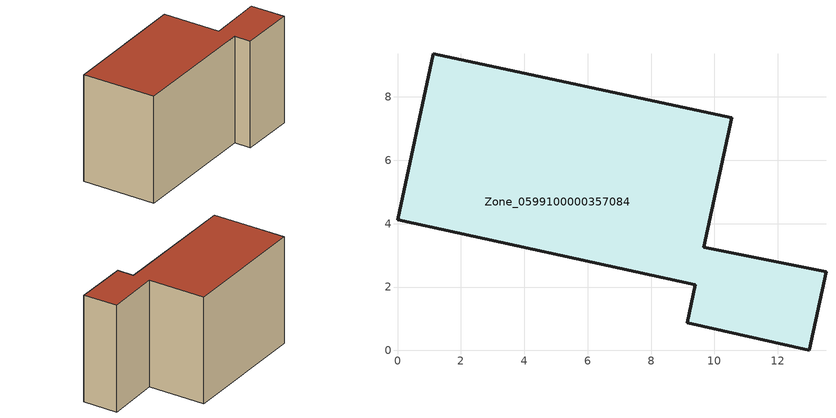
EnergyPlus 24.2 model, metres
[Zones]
Zone_0599100000357084
 floor ground (C_G): 13.52,2.49 12.99,0 9.14,0.88 9.4,2.07 0,4.12 1.13,9.37 10.54,7.35 9.66,3.26 z0
 wall outside (C_F): 0,4.12 9.4,2.07 9.14,0.88 12.99,0 13.52,2.49 9.66,3.26 10.54,7.35 1.13,9.37 0,4.12 z0:7.88
 roof outside (C_R): 13.52,2.49 9.66,3.26 10.54,7.35 1.13,9.37 0,4.12 9.4,2.07 9.14,0.88 12.99,0 z7.88
[BUILDING]
Pand.0599100000357084: North Axis=0; Terrain=City; Loads Convergence Tolerance Value=0.04; Temperature Convergence Tolerance Value=0.4; Solar Distribution=FullExterior; Maximum Number of Warmup Days=25; Minimum Number of Warmup Days=1
[Site:Location]
Rotterdam.The.Hague.AP_ZH_NLD Design_Conditions: Latitude=51.96; Longitude=4.45; Time Zone=1; Elevation=-4.5
[SITE:GROUNDTEMPERATURE:BUILDINGSURFACE]
18, 18, 18, 18, 18, 18, 18, 18, 18, 18, 18, 18
[MATERIAL] Thermal Absorptance=0.9; Solar Absorptance=0.7; Visible Absorptance=0.7
Name | Roughness | Thickness | Conductivity | Density | Specific Heat
G.TI.1992-2005 | MediumSmooth | 0.15 | 0.06 | 540 | 1210
F.TI.1992-2005 | Rough | 0.3 | 0.12 | 1920 | 840
R.TI.1992-2005 | MediumRough | 0.2 | 0.08 | 1500 | 1000
[CONSTRUCTION]
C_G: G.TI.1992-2005
C_F: F.TI.1992-2005
C_R: R.TI.1992-2005
[ZONE]
Zone_0599100000357084: Type=1; Multiplier=1; Ceiling Height=Autocalculate; Volume=Autocalculate; Floor Area=autocalculate; Part of Total Floor Area=Yes
[ZONEINFILTRATION:DESIGNFLOWRATE]
Infil_Zone_0599100000357084: Zone or ZoneList or Space or SpaceList=Zone_0599100000357084; Schedule=AlwaysOn; Design Flow Rate Calculation Method=Flow/Area; Flow Rate per Floor Area=0.0015; Constant Term Coefficient=1; Temperature Term Coefficient=0; Velocity Term Coefficient=0; Velocity Squared Term Coefficient=0
[HVACTEMPLATE:ZONE:IDEALLOADSAIRSYSTEM]
Zone_0599100000357084: Maximum Heating Supply Air Temperature=50; Minimum Cooling Supply Air Temperature=13; Maximum Heating Supply Air Humidity Ratio=0.0156; Minimum Cooling Supply Air Humidity Ratio=0.0077; Heating Limit=NoLimit; Cooling Limit=NoLimit; Dehumidification Control Type=ConstantSensibleHeatRatio; Cooling Sensible Heat Ratio=0.7; Dehumidification Setpoint=60; Humidification Control Type=None; Humidification Setpoint=30; Outdoor Air Method=None; Outdoor Air Flow Rate per Person=0.00944; Outdoor Air Flow Rate per Zone Floor Area=0; Outdoor Air Flow Rate per Zone=0; Demand Controlled Ventilation Type=None; Outdoor Air Economizer Type=NoEconomizer; Heat Recovery Type=None; Sensible Heat Recovery Effectiveness=0.7; Latent Heat Recovery Effectiveness=0.65
[ZONECONTROL:THERMOSTAT]
ThermostatControl_Zone_0599100000357084: Zone or ZoneList=Zone_0599100000357084; Control Type Schedule=DualSetpointControlType; Control 1=Thermostat_Zone_0599100000357084; Temperature Difference Between Cutout And Setpoint=0
[THERMOSTATSETPOINT:DUALSETPOINT]
Thermostat_Zone_0599100000357084: Heating Setpoint Temperature Schedule=HeatingSetpoint_Zone_0599100000357084; Cooling Setpoint Temperature Schedule=CoolingSetpoint_Zone_0599100000357084
[SCHEDULE:COMPACT]
HeatingSetpoint_Zone_0599100000357084: Through: 12/31, For: AllDays, Until: 24:00, 21
CoolingSetpoint_Zone_0599100000357084: Through: 12/31, For: AllDays, Until: 24:00, 24
DualSetpointControlType: Through: 12/31, For: AllDays, Until: 24:00, 4
AlwaysOn: Through: 12/31, For: AllDays, Until: 24:00, 1
